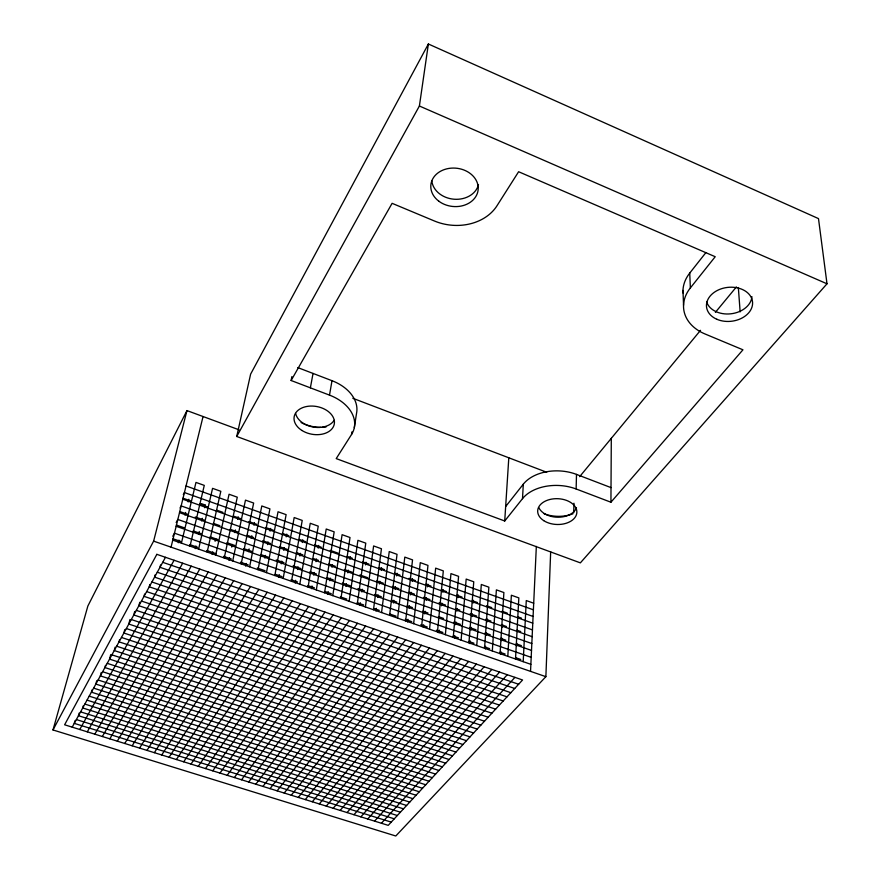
<?xml version="1.0" encoding="UTF-8"?>
<svg xmlns="http://www.w3.org/2000/svg" width="880" height="880" viewBox="0 0 880 880"><rect width="100%" height="100%" fill="white"/><g stroke="black" fill="none" stroke-linecap="round" stroke-linejoin="round"><path stroke-width="1.32" d="M351.934 431.882L351.527 434.5L336.215 458.601L504.724 520.993L522.5 498.674A39.226 25.806 2.1 0 1 576.136 488.983L610.929 502.227L611.303 438.328M576.136 488.983L576.499 474.397A38.907 25.861 2 0 0 523.303 484.176L505.659 506.55M573.716 512.732L573.969 503.228M239.118 429.836L186.967 410.586L87.857 606.045L52.998 729.96L395.78 836L545.875 676.665L550.671 551.771M530.541 671.374L536.338 546.403M523.204 661.672L526.273 600.556L533.698 603.218M515.515 659.01L518.837 597.894L511.368 595.232L507.804 656.337M516.626 645.975L516.769 643.269M522.5 498.674L523.303 484.176M500.071 653.653L503.888 592.548L496.386 589.864L492.316 650.969M500.676 654.236L500.841 651.53M501.523 640.695L501.688 637.989M502.359 627.154L502.524 624.448M504.724 520.993L508.805 457.798M484.55 648.274L488.862 587.18L481.316 584.485L476.751 645.568M485.375 648.934L485.573 646.228M486.332 635.393L486.519 632.687M487.278 621.863L487.465 619.146M468.941 642.862L473.759 581.779L466.18 579.062L461.109 640.145M469.997 643.61L470.217 640.893M471.064 630.069L471.273 627.363M472.12 616.528L472.329 613.822M473.176 602.998L473.396 600.281M454.542 638.242L454.773 635.536M455.708 624.712L455.939 622.006M456.885 611.171L457.116 608.465M458.051 597.641L458.282 594.935M453.244 637.417L458.579 576.345L450.956 573.617L445.368 634.689M438.988 632.852L439.252 630.146M441.562 605.792L441.815 603.086M442.849 592.251L443.102 589.545M437.47 631.95L443.311 570.889L435.655 568.139L429.55 629.2M423.368 627.44L423.643 624.734M424.765 613.91L425.04 611.204M426.162 600.38L426.437 597.674M427.559 586.85L427.834 584.144M421.608 626.45L427.966 565.4L420.266 562.639L413.644 623.678M407.649 621.984L407.946 619.289M409.156 608.465L409.464 605.759M410.674 594.935L410.971 592.229M412.181 581.405L412.489 578.699M405.658 620.917L412.544 559.878L404.8 557.106L397.639 618.134M389.609 615.351L397.034 554.334L389.246 551.551L381.557 612.557M393.481 602.987L393.8 600.281M395.109 589.457L395.428 586.762M396.737 575.938L397.056 573.232M375.969 611.006L376.31 608.3M377.707 597.487L378.059 594.781M379.456 583.957L379.808 581.262M381.205 570.438L381.546 567.732M373.483 609.752L381.447 548.757L373.615 545.952L365.387 606.947M359.997 605.473L360.36 602.767M361.856 591.954L362.23 589.248M365.585 564.916L365.959 562.21M357.269 604.131L365.772 543.147L357.907 540.331L349.129 601.304M236.731 436.48L419.397 106.007L428.373 44L818.488 218.603L827.002 283.8L580.36 562.87L236.731 436.48L250.624 374.121L428.373 44M345.917 586.388L346.313 583.682M347.897 572.869L348.293 570.163M349.888 559.35L350.284 556.655M340.956 598.477L350.009 537.515L342.1 534.677L332.772 595.639M327.789 594.297L328.207 591.602M329.89 580.789L330.308 578.094M331.991 567.281L332.42 564.575M354.31 427.647L356.554 413.237A40.447 28.182 10.5 0 0 332.002 380.699L297.781 367.598M324.566 592.79L334.169 531.839L326.216 529.001L316.327 589.93M311.553 588.676L311.993 585.97M313.775 575.168L314.226 572.462M316.008 561.66L316.448 558.954M318.23 548.152L318.681 545.446M308.077 587.07L318.241 526.152L310.244 523.281L299.794 584.199M295.229 583.011L295.691 580.316M297.572 569.514L298.045 566.808M299.926 556.006L300.399 553.311M302.28 542.509L302.742 539.803M351.527 434.5A40.788 28.149 10.4 0 0 329.505 395.12L332.002 380.699M291.489 581.317L302.225 520.421L294.184 517.539L283.162 578.435M278.806 577.324L279.301 574.618M281.281 563.827L281.776 561.121M283.756 550.33L284.251 547.624M286.231 536.833L286.726 534.127M274.813 575.542L286.121 514.657L278.036 511.764L266.442 572.638M310.376 387.838L313.038 373.439M264.902 558.107L265.419 555.412M267.509 544.61L268.026 541.915M270.105 531.124L270.633 528.418M258.049 569.723L269.929 508.871L261.8 505.956L249.623 566.797M329.505 395.12L291.126 380.512L291.896 376.585M245.652 566.082L246.191 563.442M248.589 551.562L249.128 548.922M251.262 538.373L251.801 535.733M253.935 525.173L254.463 522.533M241.186 563.871L253.649 503.041L245.476 500.126L232.716 560.934M228.965 560.296L229.526 557.656M231.759 547.107L232.32 544.467M234.839 532.598L235.389 529.958M237.633 519.409L238.194 516.769M224.224 557.997L237.281 497.189L229.064 494.252L215.71 555.038M212.179 554.477L212.762 551.837M215.094 541.288L215.688 538.648M207.163 552.079L220.825 491.304L212.564 488.345L198.605 549.109M195.294 548.625L195.899 545.985M198.649 534.127L199.265 531.487M201.707 520.949L202.312 518.309M204.754 507.771L205.37 505.131M190.014 546.128L204.281 485.386L195.976 482.416L181.401 543.147M178.321 542.74L178.959 540.1M184.998 515.075L185.636 512.446M188.188 501.908L188.826 499.268M171.05 547.151L203.06 416.526M160.556 564.971L159.984 567.303L514.734 688.479M149.842 584.507L149.259 586.817L499.389 705.078M155.155 574.816L154.583 577.137L507.001 696.839M144.617 594.044L144.034 596.343L491.887 713.196M139.755 602.283L138.875 605.726L484.495 721.204M134.684 611.534L133.804 614.966L477.202 729.08M52.998 729.96L153.626 541.134L186.967 410.586M129.976 619.498L128.81 624.063L470.019 736.857M119.625 639.584L119.031 641.861L455.961 752.07M124.762 629.607L123.882 633.028L462.946 744.513M115.148 647.152L114.257 650.551L449.086 759.517M105.512 665.313L104.918 667.568L435.6 774.103M110.737 654.599L109.549 659.12L442.299 766.854M101.244 672.518L100.353 675.884L429.011 781.242M92.004 689.931L91.41 692.164L416.075 795.234M96.734 680.724L95.843 684.079L422.499 788.282M79.178 713.075L78.463 715.726L397.331 815.518M83.314 705.771L82.72 707.982L403.491 808.841M74.987 720.72L74.272 723.371L391.237 822.107M183.315 494.637L184.426 492.569L533.082 616.462M180.037 507.969L181.148 505.912L532.466 629.904M176.165 522.533L177.837 519.453L531.828 643.533M172.788 536.261L174.471 533.192L531.19 657.349M72.193 727.144L165.473 557.304M79.761 729.498L174.086 560.263M87.296 731.841L182.666 563.211M291.126 380.512L392.106 203.324L434.467 221.012A47.531 38.423 6.1 0 0 496.98 205.777L518.617 171.732L715.22 256.718L690.371 287.914A46.288 34.089 -6.5 0 0 704.99 333.96L742.951 349.8L610.929 502.227M94.82 734.173L191.235 566.159M102.333 736.516L199.771 569.085M109.824 738.837L208.285 572.011M117.293 741.158L216.777 574.937M124.74 743.479L225.236 577.841M132.176 745.789L233.684 580.745M139.59 748.088L242.099 583.638M146.982 750.387L250.503 586.52M154.363 752.686L258.874 589.391M161.722 754.974L267.223 592.262M169.07 757.251L275.539 595.122M176.396 759.528L283.844 597.971M183.7 761.805L292.127 600.82M190.993 764.071L300.377 603.658M198.264 766.326L308.616 606.485M205.524 768.581L316.822 609.301M212.762 770.836L325.006 612.117M219.978 773.08L333.179 614.922M227.183 775.313L341.319 617.716M234.377 777.546L349.437 620.51M241.538 779.779L357.533 623.293M248.688 782.001L365.607 626.065M255.827 784.212L373.659 628.826M262.944 786.423L381.689 631.587M270.05 788.634L389.708 634.337M277.134 790.834L397.694 637.087M683.001 292.952A45.859 34.067 -6.8 0 1 689.733 273.086L705.848 252.648M284.196 793.034L405.658 639.826M291.247 795.223L413.6 642.554M298.287 797.412L421.52 645.271M305.294 799.59L429.418 647.988M579.645 476.652L700.524 330.33M715.396 312.334L736.395 286.924M312.301 801.768L437.305 650.694M319.286 803.935L445.159 653.389M326.249 806.102L452.991 656.084M333.201 808.258L460.812 658.768M340.142 810.414L468.6 661.452M347.061 812.57L476.377 664.114M353.958 814.715L484.132 666.776M360.844 816.849L491.854 669.438M367.719 818.983L499.565 672.089M374.572 821.117L507.254 674.729M381.403 823.24L514.932 677.358M76.362 719.565L394.273 818.818M84.865 704.077L406.604 805.475M80.586 711.876L400.4 812.196M89.21 696.157L412.896 798.666M87.032 700.128L409.739 802.087M93.621 688.138L419.276 791.769M98.087 679.998L425.744 784.773M102.619 671.737L432.289 777.678M111.903 654.852L445.676 763.202M107.228 663.355L438.944 770.495M116.633 646.217L452.507 755.81M121.451 637.461L459.437 748.308M126.335 628.562L466.466 740.696M131.296 619.531L473.605 732.985M136.334 610.368L480.832 725.153M141.438 601.051L488.18 717.211M146.641 591.602L495.627 709.159M151.91 581.988L503.184 700.975M157.267 572.231L510.851 692.681M162.712 562.32L518.639 684.255M172.766 540.144L530.871 664.334M153.626 541.134L545.875 676.665M172.975 538.758L180.752 541.464M189.838 544.621L197.626 547.316M206.712 550.473L215.798 553.619M223.575 556.325L231.363 559.031M240.449 562.177L248.237 564.883M257.312 568.029L265.1 570.735M275.484 574.332L281.974 576.587M291.049 579.744L297.539 581.988M307.923 585.596L314.413 587.851M324.797 591.448L331.276 593.703M340.362 596.849L346.852 599.104M357.236 602.712L363.726 604.956M374.099 608.564L379.291 610.357M389.675 613.965L396.165 616.22M405.24 619.366L411.73 621.621M420.816 624.778L427.306 627.022M436.392 630.179L442.871 632.423M453.255 636.031L458.447 637.835M468.831 641.432L474.023 643.236M484.396 646.833L489.588 648.637M499.972 652.245L505.164 654.049M515.537 657.646L520.729 659.45M176.352 525.041L184.129 527.758M193.215 530.926L200.992 533.654M210.078 536.822L217.855 539.539M226.941 542.718L234.718 545.435M243.804 548.614L251.581 551.331M260.667 554.51L268.444 557.227M276.232 559.944L284.009 562.661M293.095 565.84L300.883 568.557M309.958 571.736L316.448 574.002M326.821 577.621L333.311 579.898M342.386 583.066L350.174 585.783M357.951 588.511L364.441 590.777M374.814 594.396L381.304 596.673M391.677 600.292L396.869 602.107M407.242 605.737L412.434 607.552M422.818 611.171L427.999 612.986M438.383 616.616L443.564 618.431M453.948 622.061L460.427 624.327M469.513 627.495L476.003 629.761M485.078 632.94L490.27 634.755M500.643 638.374L505.835 640.189M516.208 643.819L521.4 645.634M176.154 526.295L531.509 650.419M179.674 511.511L187.451 514.25M195.239 516.989L204.314 520.19M213.389 523.38L219.879 525.668M230.252 529.32L238.029 532.059M247.115 535.249L253.594 537.526M262.68 540.727L270.457 543.466M279.532 546.656L287.32 549.395M296.395 552.596L302.885 554.873M313.258 558.525L318.439 560.351M328.823 564.003L335.302 566.28M344.377 569.481L352.165 572.22M359.942 574.959L367.73 577.698M376.805 580.888L383.284 583.176M392.37 586.366L398.849 588.654M409.222 592.306L414.414 594.121M423.489 597.322L429.979 599.599M439.054 602.8L445.544 605.077M455.917 608.729L459.811 610.104M470.184 613.756L476.663 616.033M485.749 619.234L490.93 621.06M501.303 624.701L506.495 626.527M516.868 630.179L520.762 631.554M179.498 512.655L532.147 636.691M182.941 498.19L190.696 500.94M199.738 504.141L207.493 506.891M216.535 510.092L222.992 512.38M233.332 516.043L241.087 518.793M248.831 521.543L256.586 524.282M265.628 527.494L273.383 530.233M282.425 533.445L288.882 535.733M299.222 539.396L305.679 541.684M314.721 544.885L321.189 547.173M330.231 550.374L337.975 553.124M347.028 556.325L352.187 558.162M362.527 561.825L368.984 564.113M379.324 567.776L384.494 569.602M394.823 573.265L399.993 575.102M409.035 578.303L415.503 580.591M425.832 584.254L431.002 586.08M441.342 589.743L446.501 591.58M456.841 595.243L462.011 597.069M472.34 600.732L477.51 602.558M486.552 605.77L491.722 607.596M502.062 611.259L507.232 613.096M517.561 616.759L521.444 618.123M182.798 499.213L532.774 623.161M201.212 503.602L205.084 504.977M186.032 485.98L533.39 609.818M352.847 398.288L546.711 472.252M576.499 474.397L611.017 487.619M419.397 106.007L827.002 283.8M738.342 287.518L740.146 311.883M689.733 273.086L690.371 287.914M682.968 290.422L683.551 305.25M326.04 426.987A30.338 21.131 10.5 0 1 322.267 427.306M321.002 427.339A30.338 21.131 10.5 0 1 301.114 422.543M334.147 420.299A20.306 14.08 10.4 0 1 313.137 427.031A20.306 14.08 10.4 0 1 295.625 413.435M572.935 513.821A29.183 19.393 2 0 1 544.115 513.788M751.938 296.659A23.034 17.028 -6.6 0 1 730.906 313.797A23.034 17.028 -6.6 0 1 706.618 301.818M576.488 507.771A19.525 12.914 2.1 0 1 558.107 517.231A19.525 12.914 2.1 0 1 538.879 507.738M478.478 184.635A23.65 19.195 6.1 0 1 454.058 199.221A23.65 19.195 6.1 0 1 431.816 180.906M156.838 554.334L64.614 724.79L388.234 825.363L522.577 679.987L156.838 554.334M716.837 319.264A23.144 17.039 -6.5 0 0 752.554 304.15A23.144 17.039 -6.5 0 0 719.169 289.597A23.144 17.039 -6.5 0 0 716.837 319.264M543.697 520.619A19.613 12.903 2.1 0 0 576.301 515.075A19.613 12.903 2.1 0 0 551.793 499.081A19.613 12.903 2.1 0 0 543.697 520.619M301.961 430.485A20.394 14.069 10.4 0 0 334.279 424.083A20.394 14.069 10.4 0 0 306.438 406.538A20.394 14.069 10.4 0 0 301.961 430.485M438.889 201.245A23.76 19.206 6.1 0 0 477.774 191.917A23.76 19.206 6.1 0 0 446.864 168.828A23.76 19.206 6.1 0 0 438.889 201.245"/></g></svg>
